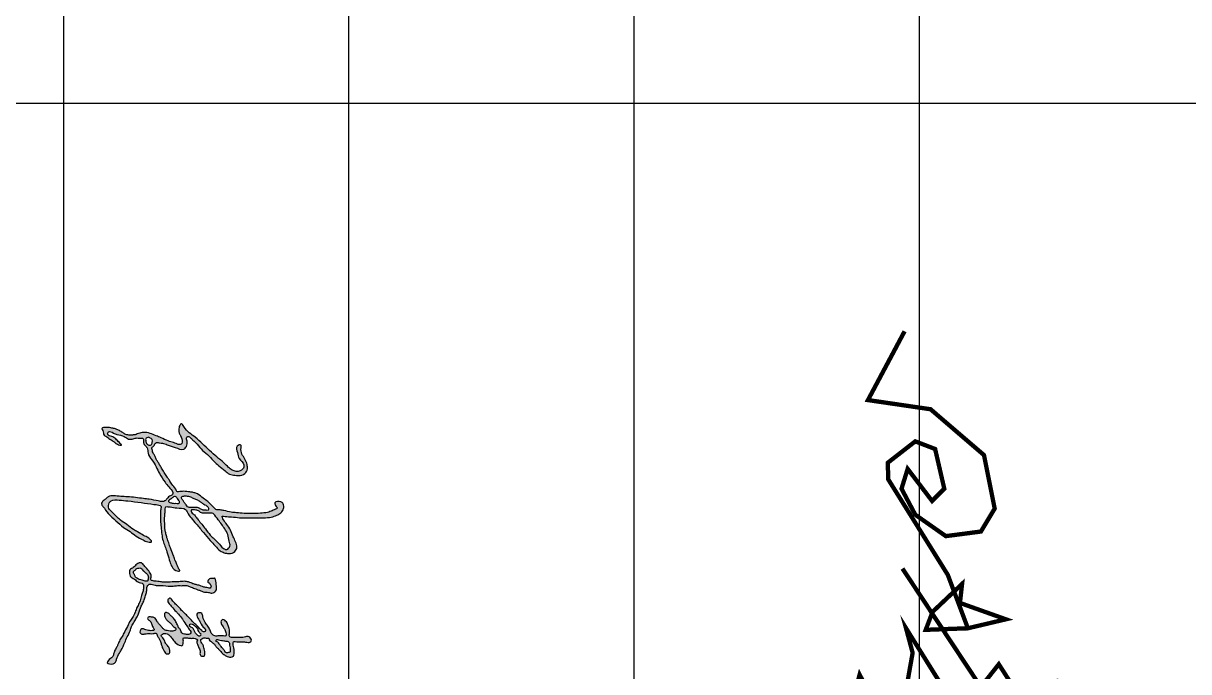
# Model space of a CAD drawing. Extents: x 174641 to 414490, y 73126 to 493158.
# Drawn here: x 190518 to 194603, y 75678 to 77949 of the extents above; entities that cross this region are included whole.
import ezdxf

# ---------------------------------------------------------------- set-up
doc = ezdxf.new("R2010")
doc.units = 0
doc.header["$LTSCALE"] = 1000
doc.header["$MEASUREMENT"] = 0
doc.layers.add('文字和字符', color=7, linetype='Continuous')

# ---------------------------------------------------------------- blocks, each defined once
blk = doc.blocks.new('田琳')
at = {"const_width": 20}
for points in [[(38170.1, 43531), (38716.9, 43893), (38611.8, 43976.1), (38782.6, 44085.5), (38857, 44142.4), (38690.6, 44234.3), (38791.4, 43477.3), (38681.9, 43556.1), (38559.2, 43577.9), (38445.4, 43547.3), (39146.1, 43984.9), (39054.1, 44168.6), (38918.4, 44286.8), (39041, 43551.7), (39067.3, 43258.5), (38988.4, 43245.4), (38660, 43332.9), (39371.5, 43698.7), (40071, 43933.6), (40071, 43933.6), (40359.3, 43925.6)], [(37073.8, 43540.8), (37391.6, 43371.4), (37434, 43660.7), (37645.8, 43907.7), (37893, 43957), (37998.9, 43893.5), (38020.1, 43731.3), (37921.2, 43590.1), (37801.2, 43526.6), (37709.4, 43554.9), (37857.7, 43667.8), (37801.2, 43724.2), (37617.6, 43681.9), (37582.3, 43590.1), (37681.1, 43463.1), (37757.9, 43465.2), (38199.4, 43740.6), (38445.7, 43833.2), (38404.3, 44008.7), (38328.7, 43796.7), (38240.8, 43806.4), (38370.1, 43669.9), (38453, 43638.3), (38445.7, 43833.2)]]:
    blk.add_lwpolyline(points, dxfattribs=at)

msp = doc.modelspace()

# ---------------------------------------------------------------- hatches: boundary and pattern name
at = {"layer": '文字和字符'}
h = msp.add_hatch(color=6, dxfattribs=at)
edge = h.paths.add_edge_path()
edge.add_spline(control_points=[(191281, 76461.4), (191281, 76461.2), (191282.1, 76436.3), (191295.8, 76423.6), (191302.5, 76404.9), (191304.9, 76387), (191295.2, 76368.2), (191275.5, 76363.6), (191257.3, 76366.2), (191239.9, 76368.1), (191223.1, 76383.7), (191203.5, 76397.9), (191183.2, 76417.4), (191164.3, 76439.1), (191140, 76456.4), (191125.8, 76478.2), (191110.3, 76490.2), (191102.6, 76499.2), (191095.4, 76502.9), (191086.8, 76497.5), (191094.2, 76483.1), (191092.2, 76467.7), (191076.3, 76450.4), (191055, 76462.8), (191036.3, 76467.7), (191021.3, 76472.6), (191008.3, 76478.7), (190995.4, 76478.7), (190985.9, 76481.6), (190977.7, 76476.6), (190977.1, 76469.2), (190972.3, 76465.8), (190967, 76462.1), (190969.8, 76455.1), (190970.9, 76448.1), (190975.3, 76440), (190980.5, 76430.8), (190984, 76419.7), (190991.2, 76410.2), (190997.6, 76399.5), (191005.4, 76386.5), (191013.8, 76372.4), (191022.3, 76359.3), (191030.7, 76347.1), (191039.6, 76332.4), (191050.6, 76321.3), (191056.7, 76305.7), (191067.4, 76308.7), (191076.1, 76309.5), (191086.2, 76309.7), (191095.9, 76307.9), (191106.3, 76307.4), (191116.9, 76304.7), (191132.6, 76299.6), (191146.8, 76285.9), (191164.9, 76274.1), (191176.5, 76261.6), (191185.7, 76252.7), (191193.6, 76243.4), (191207.4, 76244.8), (191225.3, 76241.6), (191244.2, 76236.3), (191276.8, 76233.3), (191310.9, 76230.1), (191347.1, 76232.8), (191371.3, 76233.9), (191387.9, 76240.4), (191398.3, 76245.4), (191413.2, 76250.6), (191401.4, 76257.7), (191395.6, 76273.9), (191419.3, 76276.4), (191431.2, 76264.8), (191432.4, 76248), (191421.6, 76233.6), (191405.6, 76224.7), (191385.1, 76217.7), (191364.9, 76216.8), (191345.7, 76216.9), (191326.8, 76216.8), (191302.7, 76217.2), (191275.5, 76215.6), (191248.5, 76221.2), (191231.1, 76219.6), (191211, 76225.4), (191221.2, 76205.1), (191232.3, 76193.8), (191245, 76173), (191252.8, 76151.9), (191262, 76133.1), (191269.2, 76114.8), (191259.9, 76094.8), (191239.6, 76089.7), (191222.1, 76094), (191204.5, 76101.5), (191190.9, 76119.2), (191170.1, 76139.3), (191148.4, 76165.4), (191127.3, 76192.8), (191106.3, 76214.6), (191094.5, 76231.5), (191084.8, 76253.4), (191057.4, 76248.5), (191037.6, 76255.3), (191025.5, 76255.2), (191016.5, 76257.4), (191014.7, 76246), (191015, 76235.7), (191012.5, 76218.4), (191013.8, 76197.7), (191012.8, 76176.9), (191018.3, 76160.1), (191021.1, 76144.9), (191028.4, 76129), (191033.7, 76108.3), (191043.2, 76089.3), (191048.2, 76070.7), (191056.3, 76055.5), (191058.7, 76043.6), (191070.9, 76027.1), (191045.6, 76033.2), (191036.8, 76048.3), (191028.2, 76072.2), (191023.5, 76095.2), (191013.6, 76116.9), (191007.1, 76137), (191002.7, 76159.4), (191000.9, 76183.2), (190998.4, 76209.7), (190997.7, 76233.4), (191000.3, 76249.2), (191001.5, 76259.2), (190988.9, 76262.4), (190953.2, 76266.1), (190904.1, 76274.6), (190855.4, 76278.4), (190830.3, 76281.1), (190817.8, 76269.4), (190816.2, 76259.3), (190817.2, 76246), (190836.6, 76231.2), (190854.1, 76209.3), (190882.4, 76193.6), (190899.7, 76176), (190921.2, 76167), (190938.5, 76154), (190955, 76149.1), (190974.8, 76130.5), (190950.6, 76131.6), (190935.7, 76140.7), (190913.1, 76151.8), (190892.3, 76168.8), (190866, 76183.5), (190843.1, 76207.3), (190815.1, 76229.2), (190802.5, 76250.6), (190789.1, 76266), (190798.1, 76277.5), (190807.7, 76283.3), (190817.5, 76293.6), (190837.2, 76295.1), (190858.8, 76290.5), (190884.9, 76291.2), (190911.1, 76288), (190936.6, 76284.3), (190963.2, 76281.1), (190985.7, 76277.3), (191003.8, 76272.7), (191016, 76275.3), (191022.5, 76285.9), (191030.9, 76293.7), (191042.2, 76297), (191042.1, 76312.3), (191027.6, 76323.8), (191011.7, 76345.5), (190996.3, 76368.8), (190983.2, 76396.8), (190969.5, 76419.8), (190952.8, 76439.6), (190954.8, 76460.8), (190943.7, 76470.9), (190937.2, 76481.1), (190941, 76490.8), (190935.1, 76496.6), (190925.7, 76495.7), (190913.6, 76497.5), (190900.5, 76492), (190884.7, 76491.2), (190869.7, 76504.4), (190849.5, 76507.2), (190833, 76513.2), (190816.8, 76524), (190810.8, 76504.5), (190829.5, 76503), (190843.3, 76493.2), (190850.8, 76482.6), (190868.6, 76468.1), (190846.6, 76473.3), (190838.8, 76480.7), (190829.8, 76486.8), (190821.4, 76491.6), (190814.6, 76497.6), (190808, 76502.5), (190797.3, 76507.4), (190800, 76519.8), (190788.7, 76533.8), (190813.4, 76533.8), (190826.1, 76531.8), (190840.8, 76529.1), (190851.9, 76523.1), (190863.8, 76518.1), (190874.2, 76508.9), (190887.5, 76506.3), (190900.6, 76506.5), (190912.2, 76508), (190924, 76513.5), (190940.7, 76517.4), (190962.1, 76513.4), (190982, 76504.1), (191003.6, 76496.2), (191023.1, 76486), (191041.3, 76481.4), (191053.9, 76477.1), (191061.8, 76472.7), (191072.1, 76472.9), (191077.3, 76487.2), (191070.8, 76500.5), (191063.4, 76513.8), (191062.5, 76526.6), (191063.9, 76537.4), (191073.2, 76550.6), (191089.2, 76518.1), (191115.6, 76505.7), (191154.2, 76467.4), (191186.5, 76437.2), (191219, 76411.8), (191235.3, 76394.8), (191252.4, 76380.5), (191273.6, 76376.6), (191288.9, 76387.5), (191295, 76407.5), (191271.5, 76421.2), (191270.5, 76445.3), (191259.5, 76465.6), (191283.3, 76478.1), (191281, 76461.5), (191281, 76461.4)], knot_values=[0, 0, 0, 0, 29.830329, 58.917813, 87.403057, 108.106156, 133.178165, 167.21185, 183.493575, 210.674955, 237.313626, 275.867732, 312.375317, 353.761043, 395.875537, 434.582879, 460.669761, 476.274997, 484.417806, 491.620343, 511.676156, 536.924503, 555.692553, 598.362356, 618.348177, 639.189191, 663.45492, 677.063063, 692.317653, 702.959274, 711.943659, 720.14469, 726.927846, 735.80548, 746.57076, 757.657127, 773.391329, 790.76732, 805.441898, 822.594095, 842.866694, 868.323001, 891.127033, 907.573393, 930.634575, 961.258613, 976.688727, 988.002723, 1001.170801, 1014.557807, 1029.617846, 1042.133039, 1057.768168, 1075.005198, 1109.99381, 1138.042246, 1164.89526, 1180.29965, 1191.874738, 1213.241442, 1232.349281, 1268.725268, 1294.322921, 1368.395782, 1410.724556, 1445.044845, 1469.944393, 1480.867815, 1499.328512, 1508.741629, 1526.286567, 1555.649157, 1570.573337, 1593.98259, 1617.984445, 1641.382666, 1669.439815, 1707.291974, 1725.035697, 1749.43332, 1786.029801, 1824.844218, 1863.911625, 1895.042411, 1908.396405, 1926.997455, 1954.733646, 1988.605585, 2022.407336, 2049.221687, 2076.673409, 2100.00089, 2131.565175, 2154.184674, 2175.023051, 2209.537897, 2244.846276, 2295.987218, 2350.394106, 2388.904508, 2420.906973, 2437.842954, 2481.538585, 2513.67034, 2525.068719, 2534.685067, 2544.923321, 2563.314623, 2581.768155, 2615.884833, 2650.046285, 2667.232328, 2688.872495, 2714.057646, 2739.784309, 2777.467879, 2801.534699, 2820.718126, 2846.219989, 2860.698517, 2879.243585, 2912.659008, 2940.608915, 2982.423161, 3010.685784, 3039.178412, 3070.401495, 3105.567192, 3138.040416, 3181.77967, 3202.070017, 3207.318711, 3220.228211, 3244.089956, 3371.102495, 3414.225609, 3453.462193, 3467.26996, 3480.300078, 3495.079726, 3519.973063, 3575.220664, 3613.131208, 3652.775903, 3675.917744, 3710.071084, 3737.577823, 3760.456026, 3779.026476, 3804.406012, 3842.427404, 3879.53793, 3916.903526, 3966.451123, 4017.131972, 4061.072175, 4074.638395, 4092.565028, 4109.947309, 4123.823044, 4149.665691, 4185.989873, 4217.238435, 4257.446297, 4295.790415, 4324.39685, 4369.00823, 4390.680082, 4401.809145, 4417.703641, 4439.204356, 4450.588858, 4460.404255, 4494.065203, 4522.530802, 4573.458554, 4609.521342, 4650.912748, 4685.917862, 4712.736046, 4730.120946, 4746.286022, 4759.95949, 4766.863435, 4776.672561, 4797.16942, 4817.291784, 4834.860476, 4859.323634, 4896.066848, 4914.918931, 4939.065769, 4952.349318, 4974.17708, 4996.946, 5022.500289, 5038.394722, 5059.260572, 5074.696393, 5090.132213, 5102.860644, 5115.363234, 5127.279907, 5137.839505, 5160.110254, 5171.91017, 5195.838718, 5221.384366, 5238.430758, 5255.298426, 5274.238989, 5291.838335, 5311.960699, 5328.55338, 5346.364767, 5359.960569, 5382.934513, 5416.477261, 5448.016954, 5474.30002, 5511.880375, 5539.40652, 5552.058861, 5566.94274, 5578.03298, 5588.729847, 5622.382906, 5636.081831, 5651.985781, 5673.57334, 5685.092373, 5703.046221, 5778.830378, 5827.289368, 5921.873186, 5965.463367, 5998.231583, 6019.778213, 6058.791881, 6074.951846, 6095.085564, 6133.666904, 6164.015928, 6195.290173, 6213.346315, 6227.672688, 6227.672688, 6227.672688, 6227.672688], degree=3, periodic=0)
edge = h.paths.add_edge_path(flags=16)
edge.add_spline(control_points=[(191166, 76252.8), (191165.9, 76252.9), (191158.6, 76261.7), (191150.5, 76264.1), (191142.6, 76270.4), (191135, 76275.1), (191126.1, 76280.4), (191115.8, 76284.2), (191105.7, 76289.5), (191096.7, 76292.1), (191089.6, 76293.3), (191083.2, 76293.2), (191077.8, 76292.8), (191072.9, 76291.3), (191070.8, 76284.9), (191077.1, 76279), (191081.4, 76270.2), (191088.5, 76263.1), (191092.6, 76255.1), (191099.8, 76251.8), (191108.1, 76253.3), (191118.8, 76252.5), (191131.1, 76253.3), (191140.7, 76246.5), (191150.1, 76242.6), (191158.2, 76244), (191166.3, 76241.9), (191167.7, 76247.8), (191166, 76252.8), (191166, 76252.8)], knot_values=[0, 0, 0, 0, 15.16178, 26.885115, 40.319645, 54.966413, 64.568744, 83.231373, 100.644648, 111.873825, 122.261764, 130.597594, 138.137919, 145.255344, 149.904189, 163.057972, 176.277051, 191.533217, 204.002706, 212.709306, 222.244258, 238.518955, 257.638434, 271.136509, 286.704711, 297.422187, 307.353728, 313.519692, 320.456367, 320.456367, 320.456367, 320.456367], degree=3, periodic=0)
edge = h.paths.add_edge_path(flags=16)
edge.add_spline(control_points=[(191184.9, 76230.7), (191185, 76230.5), (191201.8, 76209), (191212.8, 76194.5), (191224.7, 76176.9), (191236.4, 76158), (191237.8, 76137.3), (191244.6, 76119.9), (191237.7, 76110.6), (191230.3, 76102.9), (191213.8, 76112.6), (191200.1, 76132.9), (191174.5, 76152.6), (191157.9, 76176.3), (191143.5, 76193.9), (191131.6, 76208.2), (191122.3, 76220.8), (191115.2, 76230.8), (191106.9, 76234.8), (191103.9, 76246.3), (191120, 76243.6), (191132, 76243.7), (191141.7, 76231.2), (191155.1, 76232.7), (191166.4, 76232.6), (191174.6, 76232.1), (191180.3, 76233.1), (191184.8, 76230.8), (191184.9, 76230.7)], knot_values=[0, 0, 0, 0, 36.430419, 65.187197, 91.419752, 121.899033, 155.898168, 179.129599, 191.187594, 202.563458, 218.937757, 256.902618, 310.337733, 348.658026, 377.380118, 405.122206, 425.745844, 443.117225, 454.890005, 463.601594, 481.231921, 499.962837, 517.902498, 538.606138, 551.160941, 565.957672, 570.889886, 577.866804, 577.866804, 577.866804, 577.866804], degree=3, periodic=0)
edge = h.paths.add_edge_path(flags=16)
edge.add_spline(control_points=[(191049.8, 76290.9), (191049.9, 76290.9), (191059.5, 76285), (191062, 76278.6), (191065.5, 76273.3), (191065.9, 76265.5), (191056.3, 76268.1), (191048.8, 76267), (191040.8, 76268), (191034.4, 76269.6), (191029.1, 76269.9), (191026.7, 76274), (191028.2, 76278.9), (191033.3, 76281.7), (191037.8, 76284.8), (191042.7, 76287.8), (191044.8, 76291.5), (191049.7, 76290.9), (191049.8, 76290.9)], knot_values=[0, 0, 0, 0, 13.966431, 26.642221, 32.867363, 40.668687, 50.865474, 62.813241, 75.541774, 82.709236, 91.158043, 95.563358, 100.25464, 110.515602, 118.401257, 123.681007, 133.675528, 136.491121, 136.491121, 136.491121, 136.491121], degree=3, periodic=0)
edge = h.paths.add_edge_path(flags=16)
edge.add_spline(control_points=[(190962.8, 76496.3), (190962.9, 76496.3), (190972.4, 76490.8), (190970.1, 76482.3), (190968.6, 76475.9), (190966, 76471.2), (190960.4, 76470.5), (190956, 76472.8), (190950.4, 76474.3), (190948, 76479.7), (190947.1, 76486.7), (190945.3, 76496.1), (190954, 76498.2), (190958.5, 76499.2), (190962.8, 76496.3), (190962.8, 76496.3)], knot_values=[0, 0, 0, 0, 11.122688, 25.410392, 33.76565, 39.259742, 46.34399, 54.032835, 60.099225, 69.754386, 75.753906, 90.734986, 100.54138, 106.793197, 112.698594, 112.698594, 112.698594, 112.698594], degree=3, periodic=0)
h = msp.add_hatch(color=6, dxfattribs=at)
edge = h.paths.add_edge_path()
edge.add_spline(control_points=[(191189.5, 76005.4), (191189.6, 76005.1), (191195.5, 75980.1), (191197.3, 75960.4), (191179.4, 75950.7), (191165, 75957), (191150.3, 75955.5), (191138.2, 75962.2), (191128, 75965.3), (191116.4, 75970.1), (191106.1, 75973.6), (191095.7, 75978.5), (191086.4, 75980.7), (191073.6, 75978.4), (191059.5, 75979.9), (191037.2, 75975.9), (191015, 75978.8), (190992.4, 75980.3), (190977.5, 75979.5), (190967.1, 75985.3), (190956.4, 75984.3), (190949.7, 75972.6), (190951.4, 75958.3), (190945.5, 75944), (190942.1, 75928.5), (190934.9, 75914.5), (190926, 75896.8), (190921.8, 75879.9), (190913.7, 75863.9), (190905.8, 75851.7), (190896.7, 75837.2), (190892.7, 75818.1), (190882, 75800.4), (190872.5, 75777.2), (190864.3, 75757.6), (190852.4, 75739.5), (190845.3, 75725.8), (190841.8, 75706.1), (190825.1, 75702.6), (190806.5, 75709.9), (190821.6, 75722), (190831, 75728.9), (190835, 75739.5), (190837.5, 75751.7), (190844.9, 75762.1), (190850.5, 75775), (190855.7, 75789.8), (190865.7, 75801.4), (190872.2, 75818.4), (190883.4, 75834.7), (190891.5, 75855.6), (190904.6, 75871.9), (190910.9, 75889.4), (190917.7, 75906.7), (190926.9, 75921.7), (190930.3, 75936.7), (190934.2, 75949.6), (190938.6, 75961.3), (190939.5, 75973.1), (190939.7, 75986.1), (190928.7, 75988.8), (190917.5, 75991.5), (190907.9, 76003.3), (190892.3, 76008.6), (190889.8, 76022.4), (190889.6, 76036.1), (190905.7, 76041.9), (190913.5, 76055.9), (190932.4, 76062.4), (190942.4, 76046.9), (190952.9, 76037.9), (190961, 76024.9), (190970.1, 76013.9), (190961.2, 75999.5), (190972.9, 75995.2), (190982.3, 75994.5), (190996.1, 75993.5), (191014.4, 75989.4), (191037.4, 75992.4), (191061.7, 75991.8), (191081.1, 75995.3), (191095.8, 75992.7), (191107.2, 75988.5), (191115.4, 75983.8), (191123.8, 75983.6), (191129.7, 75980.9), (191137.5, 75979.6), (191144.2, 75976.2), (191151, 75973.5), (191157.9, 75973.2), (191164.8, 75971.3), (191173.2, 75968.5), (191177.5, 75977.5), (191172.6, 75982.6), (191171.1, 75989), (191162.6, 75989.3), (191166.7, 76000.9), (191174.5, 76004.3), (191181.6, 76004.5), (191186.1, 76003.5), (191189.5, 76005.4), (191189.5, 76005.4)], knot_values=[0, 0, 0, 0, 31.567408, 64.804615, 84.514899, 102.449572, 127.665217, 143.393176, 158.761139, 172.306084, 195.386314, 203.777391, 220.63047, 233.896682, 257.032253, 279.176201, 327.700844, 348.661996, 374.096735, 388.033075, 396.915328, 415.877792, 435.250381, 456.66983, 478.431065, 501.305126, 522.015154, 560.722472, 573.046245, 596.2976, 621.456877, 643.421109, 676.452722, 706.559804, 747.979879, 764.804525, 796.369237, 812.756663, 842.42195, 854.740888, 879.873646, 891.588111, 907.370515, 923.988969, 943.623296, 959.405623, 982.733778, 1008.381509, 1021.700495, 1058.208083, 1090.24983, 1114.093944, 1144.201026, 1166.925646, 1191.573171, 1217.002209, 1229.971469, 1248.063792, 1268.029249, 1281.440462, 1294.753802, 1308.690116, 1329.858381, 1355.865323, 1368.43417, 1386.209945, 1406.30905, 1430.06276, 1453.845898, 1470.989804, 1499.087867, 1512.54167, 1535.266273, 1553.042048, 1560.571233, 1580.172383, 1594.917168, 1617.197884, 1657.975453, 1689.943564, 1718.67234, 1738.776712, 1751.36341, 1769.195262, 1777.025624, 1785.794542, 1795.901638, 1809.568461, 1816.675984, 1826.397683, 1837.686133, 1847.881877, 1857.816128, 1868.115168, 1875.917125, 1881.585263, 1896.597226, 1905.82176, 1918.671785, 1923.218896, 1927.782629, 1927.782629, 1927.782629, 1927.782629], degree=3, periodic=0)
edge = h.paths.add_edge_path(flags=17)
edge.add_spline(control_points=[(190935.1, 76035.1), (190935.1, 76035.2), (190931.4, 76040.8), (190925.4, 76040.9), (190919.7, 76040.5), (190913.4, 76038.3), (190910.2, 76033), (190905.1, 76030.8), (190903.6, 76026.5), (190903.6, 76022.7), (190906, 76019.8), (190908.6, 76016.7), (190909.5, 76012.9), (190911, 76008.9), (190914.7, 76006.4), (190918.9, 76003), (190925.9, 76000.4), (190933.7, 75998.4), (190941.8, 75994.9), (190947.7, 75995.3), (190955.1, 75994.5), (190954.8, 76004.6), (190957.3, 76012.2), (190953.1, 76017.9), (190950.1, 76022), (190946.6, 76024.5), (190943.1, 76026.6), (190940.9, 76029.5), (190937.5, 76030.8), (190935.1, 76035), (190935.1, 76035.1)], knot_values=[0, 0, 0, 0, 9.663903, 14.696519, 25.589324, 33.287033, 41.448102, 50.312117, 54.669885, 59.317586, 65.471876, 69.610934, 76.339168, 81.250991, 86.994431, 94.228062, 103.814692, 117.550507, 128.275999, 139.362893, 142.658643, 157.109971, 167.517587, 177.222957, 183.783609, 188.977779, 195.04957, 200.641099, 203.083872, 211.139425, 211.139425, 211.139425, 211.139425], degree=3, periodic=0)
h = msp.add_hatch(color=6, dxfattribs=at)
edge = h.paths.add_edge_path()
edge.add_spline(control_points=[(191224.3, 75857.6), (191224.4, 75857.5), (191236, 75845), (191237, 75831.9), (191243.2, 75817.7), (191238.4, 75806.7), (191241.6, 75798.4), (191251.4, 75796.8), (191264.7, 75798.3), (191279.7, 75796), (191292, 75798.7), (191301.3, 75801.2), (191313.7, 75800.4), (191321.3, 75782.8), (191306, 75778.6), (191295.6, 75782.4), (191283.7, 75782), (191271.5, 75781.7), (191262.8, 75782.7), (191254.9, 75784.6), (191252, 75774.1), (191256.6, 75763.9), (191256.5, 75750.2), (191257, 75740.4), (191255.4, 75729.9), (191245.4, 75728.6), (191236.7, 75728.8), (191227, 75732.9), (191217, 75740.1), (191208.7, 75749.6), (191200.3, 75758.7), (191192.3, 75766.5), (191187.5, 75774.8), (191180.9, 75779.2), (191176.1, 75784.1), (191167.5, 75786.5), (191170.3, 75794.5), (191158.6, 75795.2), (191150.1, 75797.6), (191138.4, 75790.2), (191141.3, 75781), (191145.8, 75773.8), (191150.6, 75766.3), (191151.7, 75757.2), (191154.5, 75747.7), (191154.9, 75739.5), (191152.1, 75730.5), (191145.6, 75732.3), (191139.4, 75731.6), (191136.2, 75740.6), (191138.6, 75749), (191135.7, 75758.1), (191132.1, 75764.2), (191130.1, 75771.3), (191126.4, 75777.6), (191126, 75784.4), (191129.5, 75791.1), (191122.2, 75792.3), (191117.2, 75794.9), (191109.8, 75794.5), (191104.5, 75794.4), (191099.1, 75794.9), (191094.1, 75796.1), (191089.2, 75795.7), (191085.1, 75795.9), (191082.2, 75795.5), (191077.1, 75797.5), (191079.2, 75787.4), (191078.8, 75780.4), (191078.1, 75773.6), (191074.6, 75768.3), (191063.4, 75770.1), (191051.1, 75778), (191040.1, 75792.8), (191032.1, 75804.4), (191020, 75811.3), (191008.3, 75812.6), (190999.5, 75804), (191005.2, 75798.2), (191009.1, 75792.3), (191014.1, 75784.9), (191016.6, 75775.6), (191024.6, 75768), (191031.6, 75758.6), (191031.8, 75748.9), (191030.2, 75739.6), (191018.8, 75738.5), (191011, 75748.8), (191005.7, 75760.2), (191001.1, 75774), (190998.5, 75785), (190993.2, 75795.8), (190987, 75802.6), (190984.6, 75814), (190972.9, 75810.1), (190960.3, 75811.5), (190946.7, 75811), (190933, 75806.9), (190924.9, 75816.2), (190928.6, 75825.2), (190936.3, 75829.5), (190946.3, 75823.6), (190957.8, 75821.4), (190968.3, 75820.9), (190980.5, 75823.5), (190969.7, 75834.6), (190968.1, 75845.6), (190962.6, 75857.2), (190950.7, 75861.7), (190956.9, 75872.1), (190967.1, 75868.5), (190979.8, 75868.2), (190985.1, 75855.7), (190992.2, 75846.2), (190999.8, 75837.9), (191007.1, 75829.8), (191013.8, 75822.2), (191023.3, 75821.4), (191032, 75819.3), (191041.6, 75818.9), (191048.3, 75821.2), (191053.4, 75825.2), (191051.7, 75832), (191043.7, 75834.5), (191038.6, 75842.8), (191031.8, 75849.6), (191024.1, 75855), (191017.3, 75862.4), (191012.4, 75871.6), (191011.8, 75885.8), (191026.7, 75884.6), (191032.9, 75875), (191043.8, 75868), (191051.1, 75855.3), (191058.1, 75843.5), (191061.6, 75831.4), (191070.5, 75823.7), (191072.3, 75811.1), (191085.3, 75808.7), (191094.4, 75806.6), (191104.2, 75809.9), (191107.1, 75819.4), (191097.5, 75826.9), (191090.5, 75841.3), (191081.2, 75852.3), (191072.8, 75866.7), (191064.3, 75876.6), (191050.9, 75890.5), (191040.1, 75903.4), (191028.8, 75914.8), (191020.7, 75928.1), (191034.9, 75939.4), (191042.7, 75921.6), (191057.2, 75910.6), (191074.9, 75889), (191096.9, 75870.3), (191113.9, 75850), (191130.2, 75835.8), (191139.5, 75824.4), (191151, 75814.5), (191160.5, 75824.6), (191143.6, 75835.7), (191139.1, 75851.5), (191128.5, 75864.8), (191122.7, 75886.2), (191145.9, 75884.1), (191147.4, 75866), (191153.4, 75850.8), (191165.4, 75837.3), (191172.7, 75823.7), (191176.9, 75809.4), (191189.2, 75801.4), (191204, 75803.2), (191215.4, 75804.3), (191229.3, 75801.2), (191228.8, 75814.3), (191224.2, 75823.5), (191219.4, 75834.8), (191211.5, 75842.9), (191209.6, 75853.3), (191215.6, 75862.8), (191224.2, 75857.7), (191224.3, 75857.6)], knot_values=[0, 0, 0, 0, 21.814226, 40.014518, 62.705103, 80.181203, 87.059593, 95.960741, 117.525979, 144.48919, 157.446323, 169.514731, 184.787555, 205.834293, 221.965238, 235.360358, 252.742704, 270.71375, 285.202589, 292.391017, 298.294038, 323.168932, 339.890762, 353.677583, 365.620364, 378.129251, 389.526685, 402.989381, 420.611403, 440.531037, 455.37129, 472.336878, 486.5792, 494.822314, 504.352288, 516.704907, 522.699181, 530.27695, 553.639261, 565.149337, 577.864888, 587.528817, 601.603428, 613.797645, 625.753182, 641.937729, 649.9788, 657.766267, 665.645468, 673.686615, 691.069983, 702.267642, 712.223711, 720.551303, 732.907569, 741.299569, 750.370401, 754.159277, 767.819998, 775.008381, 783.993926, 790.014194, 797.893351, 805.081778, 810.473088, 814.666318, 817.720913, 829.769177, 838.760629, 852.283854, 856.964277, 862.355586, 894.641394, 917.573479, 938.655869, 952.338385, 974.413595, 984.091028, 992.098792, 1002.565424, 1015.429981, 1028.359865, 1041.617731, 1060.692449, 1075.149999, 1081.330321, 1097.650211, 1107.252151, 1133.82575, 1149.932866, 1167.658992, 1180.945792, 1198.851742, 1207.212315, 1222.48382, 1236.906949, 1263.262694, 1278.557776, 1291.815576, 1304.435541, 1313.922398, 1324.654884, 1349.142625, 1361.020488, 1372.838601, 1385.371679, 1406.33795, 1423.525104, 1437.340436, 1446.079862, 1461.351368, 1476.168885, 1496.200813, 1510.803882, 1526.560496, 1542.662576, 1557.114579, 1565.766985, 1581.249459, 1594.824166, 1604.755407, 1610.756543, 1619.414177, 1627.419657, 1643.634371, 1658.03725, 1667.713087, 1682.728431, 1698.677316, 1713.209272, 1728.480822, 1743.495369, 1760.340716, 1781.062409, 1803.083586, 1817.90876, 1831.829559, 1851.204785, 1861.937228, 1882.369986, 1890.726834, 1902.273459, 1915.005119, 1936.427946, 1969.389218, 1974.338724, 2005.754245, 2023.168452, 2055.026844, 2074.268902, 2093.867831, 2107.78631, 2127.599717, 2153.412209, 2189.440129, 2240.453356, 2274.08225, 2299.89394, 2328.106323, 2341.387876, 2350.989816, 2370.530551, 2403.28468, 2421.19063, 2445.869309, 2466.302067, 2483.491087, 2513.600141, 2534.81948, 2557.988589, 2577.732832, 2594.915337, 2613.696208, 2636.660478, 2648.798069, 2658.352665, 2679.53953, 2695.582632, 2708.030864, 2726.091721, 2735.787779, 2747.159611, 2747.159611, 2747.159611, 2747.159611], degree=3, periodic=0)
edge = h.paths.add_edge_path(flags=16)
edge.add_spline(control_points=[(191139.3, 75810.9), (191139.3, 75810.9), (191133.6, 75816.8), (191130, 75820.9), (191128.5, 75828.8), (191123.7, 75834.1), (191118.4, 75838.7), (191114.2, 75842.3), (191109.5, 75844.7), (191104, 75846), (191100.8, 75841.9), (191100.2, 75837), (191105.3, 75833.2), (191111.1, 75831.8), (191114.6, 75826.9), (191116.4, 75822.1), (191119.5, 75817.7), (191121.6, 75811), (191127, 75807.1), (191131.2, 75802.8), (191135.4, 75802.1), (191140.3, 75803.5), (191139.5, 75807.1), (191139.4, 75810.9), (191139.3, 75810.9)], knot_values=[0, 0, 0, 0, 8.439041, 20.62857, 28.097042, 39.877603, 49.765051, 57.178901, 62.854461, 72.258155, 76.58164, 82.950578, 90.312624, 100.188639, 107.6845, 114.090351, 121.535477, 130.11106, 142.317774, 148.462757, 154.387511, 159.526625, 165.895648, 169.459976, 169.459976, 169.459976, 169.459976], degree=3, periodic=0)
edge = h.paths.add_edge_path(flags=16)
edge.add_spline(control_points=[(191238.3, 75780.8), (191238.3, 75780.9), (191232.3, 75784.9), (191226.8, 75785.1), (191219.6, 75785.6), (191211.3, 75787.3), (191203.4, 75789.1), (191196.2, 75791.2), (191190.3, 75785.1), (191200, 75781.6), (191205.3, 75774.7), (191209.6, 75766.1), (191217.4, 75759.2), (191222.8, 75751.8), (191228.2, 75741.5), (191236.3, 75744.1), (191244.2, 75745.7), (191242.9, 75760.6), (191240.2, 75770.9), (191240.5, 75778.7), (191238.3, 75780.8), (191238.3, 75780.8)], knot_values=[0, 0, 0, 0, 9.334311, 17.140719, 26.361451, 38.018579, 52.789195, 61.01517, 67.124154, 79.068588, 89.242621, 105.885881, 117.802758, 131.460083, 146.451071, 157.202444, 163.309657, 177.435607, 205.630785, 210.588468, 213.165382, 213.165382, 213.165382, 213.165382], degree=3, periodic=0)

# ---------------------------------------------------------------- linework, layer by layer
for p, q in [((190658.2, 82272.7), (190658.2, 74272.7)), ((191658.2, 82272.7), (191658.2, 74272.7)), ((192658.2, 82272.7), (192658.2, 74272.7)), ((193658.2, 82272.7), (193658.2, 74272.7)), ((195658.2, 77668.2), (186628.7, 77668.2))]:
    msp.add_line(p, q)
at = {"layer": '文字和字符', "color": 6}
for points, start_tangent, end_tangent in [([(191281, 76461.4), (191284.2, 76440.2), (191294.8, 76422.1), (191302.3, 76403), (191303.3, 76388.1), (191294.8, 76372.1), (191271.4, 76364.7), (191259.8, 76365.8), (191240.6, 76370), (191225.1, 76381.3), (191203.5, 76398.7), (191184.3, 76416.8), (191163.6, 76438.2), (191140.8, 76458.2), (191122.7, 76479.5), (191108.9, 76492.3), (191100.7, 76499.9), (191095.1, 76501.8), (191090.6, 76499.2), (191091.9, 76484.8), (191089.8, 76466.8), (191080.2, 76457.2), (191050.1, 76463.5), (191036.4, 76467.8), (191022.2, 76472.6), (191005.6, 76478.2), (190995.8, 76479.1), (190984.9, 76480), (190978.5, 76475.6), (190976.2, 76469.6), (190971.9, 76465.6), (190968.5, 76462.1), (190969.3, 76455.8), (190971.3, 76448.3), (190974.8, 76441.1), (190980, 76431), (190984.9, 76419.5), (190990.7, 76410.6), (190997.2, 76400.1), (191004.7, 76387.6), (191014.2, 76371.9), (191023.2, 76358.1), (191029.8, 76348.3), (191039, 76334.5), (191052, 76316.6), (191058.6, 76307.7), (191066.7, 76308.3), (191076.1, 76309.4), (191085.8, 76309.4), (191096.6, 76308), (191105.5, 76307.1), (191116.5, 76304.7), (191128.2, 76300.4), (191148.5, 76285.5), (191164.6, 76273.3), (191178.5, 76259.8), (191186.3, 76251.9), (191192.4, 76246.2), (191207.7, 76244.1), (191221.3, 76242.2), (191246.9, 76236.5), (191265.2, 76234.4), (191318.5, 76231.3), (191349, 76232.8), (191373.5, 76235.6), (191390.4, 76241.7), (191397.6, 76244.9), (191408.8, 76252.1), (191404, 76256.9), (191400, 76268.9), (191420.8, 76272.9), (191428.8, 76265.7), (191430.4, 76248.9), (191420.8, 76234.5), (191406.4, 76225.7), (191387.2, 76219.3), (191360.1, 76216.9), (191347.3, 76216.9), (191329.7, 76216.9), (191303.3, 76216.9), (191275.3, 76216.9), (191247.4, 76220.1), (191225, 76221.7), (191215.4, 76222.5), (191219.4, 76209.7), (191231.4, 76193.7), (191244.2, 76172.9), (191253.8, 76150.5), (191261.8, 76132.9), (191266.5, 76113.7), (191259.4, 76098.5), (191237.8, 76091.3), (191221.8, 76094.5), (191208.2, 76100.9), (191190.6, 76118.5), (191173, 76136.9), (191149.1, 76164.9), (191124.3, 76195.3), (191105.9, 76216.1), (191093.1, 76235.3), (191086.7, 76245.7), (191055.7, 76251.2), (191032.9, 76255), (191024.7, 76255.6), (191017.8, 76255.6), (191015.2, 76248.7), (191014.6, 76235.5), (191013.4, 76222.2), (191013.4, 76197.6), (191014.6, 76173.1), (191017.8, 76161.1), (191021.5, 76146), (191027.8, 76128.9), (191033.5, 76111.3), (191043.6, 76086.1), (191049.3, 76069.7), (191054.9, 76057.1), (191061.9, 76040), (191066.3, 76030.6), (191053, 76032.5), (191036.7, 76050.1), (191029.7, 76069), (191021.5, 76098), (191014, 76117), (191007.7, 76136.5), (191003.3, 76158.6), (191000.8, 76183.8), (190998.9, 76207.1), (190998.9, 76238.6), (191000.8, 76253.1), (191000.8, 76256.9), (190992.6, 76261.3), (190975.6, 76263.8), (190884.8, 76275.8), (190853.9, 76278.7), (190825.7, 76275.8), (190818.7, 76268.8), (190816.6, 76259.7), (190818, 76249.1), (190830, 76235.7), (190858.8, 76208.3), (190881.3, 76192.8), (190903.8, 76175.2), (190918.6, 76167.5), (190939.7, 76154.8), (190957.3, 76145.6), (190967.8, 76133), (190954.5, 76132.3), (190937.6, 76139.3), (190913.7, 76152.7), (190891.9, 76168.2), (190869.3, 76182.9), (190842.6, 76206.6), (190815.9, 76231.5), (190796.9, 76256.8), (190792, 76265.3), (190798.3, 76276.5), (190808.1, 76284.3), (190815.9, 76290.6), (190834.2, 76294.1), (190860.2, 76291.3), (190882.7, 76290.6), (190911.5, 76287.8), (190938.9, 76284.1), (190959.4, 76281.5), (190991, 76275.8), (191006.5, 76273.7), (191014.2, 76275.8), (191022, 76284.3), (191033.9, 76294.1), (191041, 76298.4), (191041.7, 76305.4), (191027.7, 76325.2), (191014.9, 76341.3), (190995.2, 76372.3), (190983.4, 76395.4), (190967.8, 76420.8), (190955.2, 76442.7), (190951.6, 76461.7), (190943.9, 76471.5), (190939, 76482.1), (190939, 76491.9), (190935.5, 76495.4), (190928.4, 76496.1), (190913.7, 76496.1), (190899.6, 76492.6), (190886.9, 76492.6), (190871.5, 76501.1), (190846.1, 76508.8), (190833.5, 76513.7), (190816.6, 76518), (190813.8, 76508.8), (190827.8, 76501.8), (190841.9, 76493.3), (190854.6, 76480), (190862.3, 76471.5), (190847.5, 76474.3), (190838.4, 76480.7), (190829.3, 76487), (190821.5, 76491.9), (190814.5, 76497.6), (190807.4, 76502.5), (190801.1, 76506.7), (190796.9, 76522.2), (190793.4, 76529.9), (190810.3, 76533.5), (190828.5, 76531.3), (190840.5, 76528.5), (190851.6, 76523.5), (190863.7, 76517.3), (190874.3, 76510.2), (190888.3, 76506.7), (190900.3, 76506.7), (190913, 76508.8), (190922.1, 76512.3), (190938.3, 76515.9), (190962.2, 76512.3), (190983.3, 76503.9), (191000.9, 76496.9), (191025.7, 76486), (191044.7, 76480.2), (191053.2, 76477.1), (191063.3, 76473.3), (191071.2, 76474.3), (191074.6, 76481.2), (191068.4, 76504.7), (191064.3, 76513.6), (191062.9, 76525), (191066.4, 76540.2), (191071.9, 76546.4), (191080.5, 76536.7), (191120.2, 76499.3), (191146, 76475.7), (191196.4, 76429.8), (191220.5, 76409.6), (191237.5, 76393.3), (191249.9, 76384), (191277.9, 76380.9), (191287.2, 76387.8), (191291.1, 76401.8), (191274.8, 76424.4), (191268.6, 76445.3), (191267.8, 76467.8), (191280.2, 76471.7), (191281, 76461.4)], (-0.173097, -0.984905), (-0.173097, -0.984905)), ([(190962.8, 76496.3), (190969.1, 76491.3), (190969.8, 76481), (190968.1, 76475.3), (190965.8, 76472), (190960.8, 76471), (190955.6, 76472.7), (190951.6, 76474.5), (190948.1, 76480.5), (190947.3, 76484.8), (190948.1, 76495.5), (190954.6, 76498.3), (190959.1, 76498.3), (190962.8, 76496.3)], (0.995785, -0.091716), (0.995785, -0.091716)), ([(191049.8, 76290.9), (191057.9, 76284.9), (191062.9, 76277.3), (191064.9, 76273.3), (191064.7, 76267.7), (191057.4, 76267.4), (191048.7, 76267.4), (191039.6, 76268.4), (191034.6, 76269.4), (191028.7, 76271.2), (191027.2, 76274), (191028, 76277.3), (191033.6, 76282.1), (191038.4, 76285.2), (191041.5, 76287.3), (191047.7, 76291), (191049.8, 76290.9)], (0.99378, 0.111358), (0.99378, 0.111358)), ([(191166, 76252.8), (191158.3, 76260.5), (191150.8, 76264.5), (191142.8, 76270), (191134, 76275.7), (191127.9, 76279.1), (191115.6, 76284.6), (191104.2, 76289.7), (191096.4, 76292), (191089, 76293.2), (191083, 76293.2), (191077.6, 76292.5), (191073, 76290.3), (191071.9, 76287.2), (191076.5, 76278.9), (191081.6, 76270.8), (191088.5, 76262.3), (191093.9, 76255.1), (191099.6, 76252.5), (191106.5, 76252.8), (191118.2, 76252.8), (191131.9, 76251.7), (191140.5, 76247.1), (191151.1, 76243.4), (191158.8, 76243.4), (191166, 76243.6), (191167.1, 76247.9), (191166, 76252.8)], (-0.542256, 0.840213), (-0.542256, 0.840213)), ([(191184.9, 76230.7), (191201, 76210), (191213.4, 76193.4), (191224, 76177.7), (191234.3, 76158.4), (191239.6, 76134.4), (191241.9, 76117.9), (191237.3, 76110.5), (191230.9, 76105.4), (191219.8, 76109.6), (191201, 76129.4), (191173.4, 76156.3), (191156.3, 76177.9), (191143.3, 76194.1), (191130.7, 76209.6), (191121.8, 76221.5), (191113.6, 76230.9), (191107.2, 76236.4), (191105.9, 76242.6), (191118.5, 76244.2), (191131.7, 76241.6), (191142, 76233.9), (191156.9, 76232.6), (191166, 76232.6), (191176.6, 76232.6), (191180.2, 76232.6), (191184.9, 76230.7)], (0.612093, -0.790786), (0.612093, -0.790786)), ([(191189.5, 76005.4), (191194.3, 75983.1), (191191.9, 75959.3), (191179.2, 75952.9), (191166.5, 75955.3), (191148.5, 75957.5), (191138, 75961.8), (191127.6, 75965.6), (191118.5, 75969.2), (191103, 75975.2), (191097.4, 75977.6), (191085.5, 75979.9), (191076, 75979.1), (191059.3, 75979.1), (191043.4, 75977.6), (191008.5, 75979.1), (190993.4, 75979.9), (190975.2, 75981.5), (190965.6, 75984.7), (190959.3, 75983.9), (190951.3, 75972.8), (190950.2, 75958.9), (190946, 75944), (190941.5, 75929), (190934.7, 75914), (190928.3, 75900.5), (190918.8, 75874.3), (190914.8, 75866.3), (190906.1, 75852), (190897.4, 75836.1), (190892.6, 75821), (190882.3, 75799.6), (190873.5, 75779.7), (190860.8, 75752.7), (190854.5, 75742.4), (190845, 75721.7), (190841, 75710.6), (190820.3, 75705.1), (190812.4, 75709), (190823.5, 75723.3), (190829.9, 75728.9), (190834.6, 75739.2), (190838.1, 75750.7), (190845, 75763.1), (190849.7, 75773.4), (190856.4, 75788.8), (190866.4, 75804.4), (190870.4, 75813.1), (190883.1, 75836.1), (190893.4, 75856.8), (190902.9, 75871.1), (190911.6, 75891), (190918, 75906.1), (190925.9, 75921.9), (190931.2, 75939.5), (190933.9, 75948.4), (190937.8, 75960.9), (190939.4, 75975.2), (190937.8, 75984.7), (190929.1, 75988.7), (190919.6, 75991.9), (190907.7, 76001.4), (190892.6, 76012.5), (190890.2, 76021.2), (190891.8, 76034), (190903.4, 76042.6), (190915.6, 76054.6), (190932.3, 76058.6), (190941, 76049.8), (190954.5, 76034.8), (190960.1, 76026.8), (190966.4, 76011.7), (190964.8, 75999), (190969.7, 75996.5), (190983.6, 75994.4), (190994.2, 75993.4), (191010.1, 75991.1), (191039.5, 75991.9), (191062.5, 75992.6), (191083.1, 75994.2), (191097.4, 75991.9), (191105.9, 75988.7), (191117.9, 75984), (191123.5, 75983.2), (191129.5, 75981.3), (191136.5, 75979.5), (191145.6, 75975.7), (191150.5, 75974), (191157.4, 75973), (191165.3, 75971.1), (191172.6, 75970.5), (191175.9, 75976.8), (191172.8, 75983.6), (191169.9, 75988.4), (191166.1, 75989.8), (191168.2, 76000.4), (191174, 76003.7), (191183.2, 76004), (191186.5, 76004), (191189.5, 76005.4)], (0.327011, -0.945021), (0.327011, -0.945021)), ([(190935.1, 76035.1), (190930.4, 76040.2), (190926.8, 76040.9), (190919, 76040), (190913.9, 76037.8), (190909.8, 76033.6), (190904.9, 76029.5), (190903.8, 76026.6), (190903.9, 76023.2), (190906.3, 76019.5), (190908, 76017.1), (190909.7, 76012.5), (190911.2, 76009.3), (190914.3, 76006.6), (190918.6, 76003.6), (190924.9, 76000.8), (190934.4, 75997.9), (190941.7, 75995.5), (190949.7, 75995), (190952.1, 75995), (190955.5, 76004.9), (190956.1, 76012.4), (190952.7, 76018.4), (190949.7, 76022.1), (190946.7, 76024.4), (190943.2, 76026.9), (190940.2, 76029.7), (190938.7, 76030.5), (190935.1, 76035.1)], (-0.541945, 0.840414), (-0.541945, 0.840414)), ([(191224.3, 75857.6), (191233.8, 75845.1), (191237.7, 75832.5), (191241.1, 75816.6), (191239.8, 75804), (191241.9, 75799.5), (191248, 75797.6), (191263.6, 75797.6), (191283, 75797.1), (191292.2, 75798.8), (191300.7, 75800.6), (191311.5, 75798.4), (191316.7, 75784.2), (191305.9, 75779.8), (191296.4, 75781.6), (191283.8, 75782), (191270.9, 75782), (191260.5, 75783.3), (191255.4, 75783.3), (191253.6, 75779.4), (191255.9, 75761.6), (191256.7, 75749.6), (191256.7, 75739.7), (191254.1, 75731.5), (191245.4, 75728.9), (191237.2, 75729.3), (191228.2, 75732.8), (191217.8, 75740.1), (191207.9, 75750.5), (191200.6, 75758.3), (191192.3, 75767.3), (191186, 75775.4), (191181.4, 75779.1), (191175.9, 75783.3), (191169, 75788.9), (191169, 75793.2), (191163.8, 75795), (191147, 75795), (191140.5, 75789.8), (191141.8, 75780.7), (191145.3, 75774.7), (191150, 75765.7), (191152, 75757.1), (191153.9, 75748.7), (191153.9, 75737.1), (191151.3, 75731.9), (191145.7, 75731.9), (191140.1, 75732.8), (191137.5, 75737.9), (191137.5, 75750.5), (191135.3, 75758.2), (191132.2, 75764.7), (191130.2, 75770.3), (191126.7, 75778.5), (191126.7, 75784.6), (191127.6, 75791.1), (191125, 75791.9), (191115.5, 75794.5), (191110.3, 75794.5), (191103.8, 75794.5), (191099.5, 75795), (191093.9, 75795.8), (191088.7, 75795.8), (191084.8, 75795.8), (191081.8, 75795.8), (191079.7, 75796.3), (191078.8, 75787.6), (191078.8, 75781.1), (191076.6, 75771.6), (191074.5, 75769), (191070.6, 75769), (191050.3, 75780.4), (191039.9, 75793.3), (191030.1, 75804.9), (191021.6, 75809.8), (191005.7, 75809.2), (191001.4, 75803.7), (191004.4, 75798.8), (191008.9, 75792.7), (191013.6, 75784.7), (191017.3, 75776.1), (191023.4, 75768.8), (191030.7, 75757.2), (191031.3, 75746.8), (191030.1, 75742.5), (191018.5, 75740.7), (191013.6, 75745.6), (191005.1, 75762.7), (191001.4, 75773.7), (190997.7, 75785.9), (190993.4, 75794.5), (190986.7, 75805.5), (190984.3, 75811), (190973.3, 75811), (190962.9, 75811), (190943.9, 75809.8), (190932.9, 75809.2), (190926.8, 75816.5), (190929.9, 75825.1), (190936, 75828.1), (190943.3, 75825.7), (190960.4, 75821.4), (190969, 75821.4), (190976.9, 75824.5), (190972.6, 75832.4), (190967.1, 75846.5), (190960.4, 75856.9), (190953.1, 75863.6), (190956.1, 75869.1), (190967.1, 75869.1), (190977.5, 75866.7), (190986.1, 75855.1), (190992.2, 75846.5), (190999.7, 75838), (191007.5, 75829.4), (191015.4, 75822.6), (191021.6, 75821.4), (191032.6, 75819.6), (191042.3, 75819.6), (191049.1, 75822), (191052.1, 75825.1), (191050.9, 75831.2), (191046, 75834.3), (191038.1, 75842.8), (191030.7, 75850.2), (191025.2, 75854.5), (191017.9, 75862.4), (191013, 75872.8), (191014.2, 75883.2), (191025.2, 75883.2), (191033.2, 75875.9), (191042.3, 75867.9), (191050.9, 75855.7), (191058.2, 75841.6), (191062.5, 75831.8), (191068.6, 75823.9), (191075.4, 75811.6), (191082.7, 75809.2), (191097.4, 75808), (191102.9, 75810.4), (191105.3, 75818.4), (191099.8, 75825.7), (191091.3, 75838.5), (191077.8, 75858.1), (191076, 75861.2), (191061.9, 75878.9), (191053.4, 75888.1), (191038.1, 75905.2), (191028.9, 75915.6), (191024.6, 75929.1), (191032.6, 75935.2), (191042.3, 75924.8), (191055.2, 75911.4), (191072.9, 75892.4), (191099.2, 75866.7), (191115.7, 75848.9), (191129.2, 75836.1), (191143.2, 75821.4), (191151.8, 75817.1), (191156.7, 75822), (191148.7, 75833.7), (191136.5, 75853.8), (191129.8, 75864.9), (191128.6, 75882.6), (191143.2, 75881.4), (191147.5, 75869.7), (191155.5, 75849.6), (191164.6, 75837.3), (191172.6, 75822.6), (191178.7, 75809.8), (191189.1, 75803.1), (191202.6, 75803), (191219.2, 75803.2), (191227.9, 75803.6), (191228.7, 75810.4), (191223.7, 75824.9), (191218.4, 75835.1), (191213.1, 75842.4), (191211.6, 75855.3), (191216.5, 75860.2), (191224.3, 75857.6)], (0.748624, -0.662995), (0.748624, -0.662995)), ([(191139.3, 75810.9), (191135.1, 75815.3), (191130, 75822.4), (191128.4, 75827.5), (191123.3, 75834.3), (191117.9, 75839.1), (191113.7, 75842.4), (191110.1, 75844.2), (191103.3, 75844.6), (191101.3, 75842.2), (191100.9, 75837.6), (191104.8, 75834), (191111.2, 75830.8), (191114.5, 75826.6), (191116.5, 75822.4), (191119.1, 75817.7), (191121.8, 75812.2), (191128, 75805.9), (191131.5, 75803.2), (191135.7, 75802.5), (191139.2, 75803.8), (191139.5, 75808.3), (191139.3, 75810.9)], (-0.74019, 0.672398), (-0.74019, 0.672398)), ([(191238.3, 75780.8), (191232.5, 75784.1), (191226.9, 75785.1), (191220.3, 75785.6), (191212, 75787.2), (191201.7, 75789.6), (191195.8, 75789.9), (191192.8, 75786.6), (191199.3, 75781), (191204.3, 75775.7), (191210.9, 75765.6), (191216.8, 75759.4), (191222.7, 75751.5), (191229.8, 75743.4), (191237.5, 75744.3), (191241.6, 75745.8), (191243.1, 75755.8), (191240.5, 75776), (191239.6, 75779.4), (191238.3, 75780.8)], (-0.632104, 0.774883), (-0.632104, 0.774883))]:
    msp.add_spline(points, degree=3, dxfattribs=dict(at, start_tangent=start_tangent, end_tangent=end_tangent))

# ---------------------------------------------------------------- block references
at = {"xscale": 0.7584191996138543, "yscale": 0.758419199672062, "zscale": 0.7584191996528531, "rotation": 270}
msp.add_blockref('田琳', (160584.7, 104987.7, 0), dxfattribs=at)

doc.saveas('drawing.dxf')
